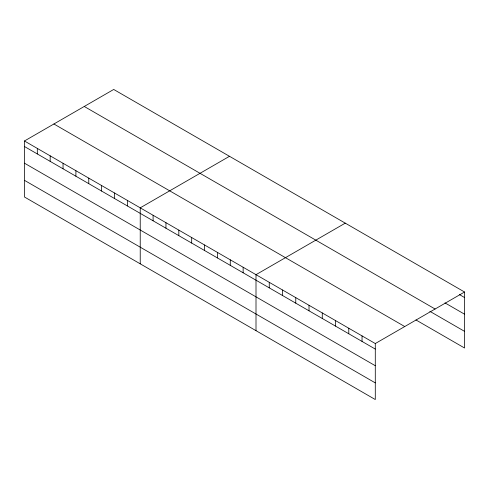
<?xml version="1.0" encoding="UTF-8"?>
<svg xmlns="http://www.w3.org/2000/svg" width="489" height="489" viewBox="0 0 489 489"><rect width="100%" height="100%" fill="white"/><g stroke="black" fill="none" stroke-linecap="round" stroke-linejoin="round"><path stroke-width="0.73" d="M375.289 365.723L375.289 343.547L24.45 140.991L24.45 196.988L375.289 399.544L375.289 365.723L24.45 163.173M415.95 319.947L464.55 348.009L464.55 292.012L113.711 89.456L24.45 140.991M229.488 156.303L140.227 207.837L140.227 263.828M345.265 223.143L256.004 274.677L256.004 330.674M375.289 343.547L464.55 292.012M459.501 294.623L464.55 297.538M444.984 302.893L464.55 314.189M84.255 106.468L435.094 309.017M429.837 311.31L464.55 331.353M53.906 123.986L404.745 326.542M24.45 146.517L375.289 349.073M24.45 180.331L375.289 382.887M362.037 335.894L362.037 341.42M348.779 328.241L348.779 333.767M335.527 320.595L335.527 326.114M322.275 312.942L322.275 318.461M309.017 305.289L309.017 310.808M295.766 297.636L295.766 303.156M282.514 289.983L282.514 295.509M269.256 282.33L269.256 287.856M243.137 267.251L243.137 272.776M230.276 259.824L230.276 265.35M217.409 252.397L217.409 257.923M204.549 244.971L204.549 250.496M191.682 237.544L191.682 243.07M178.821 230.117L178.821 235.643M165.954 222.691L165.954 228.21M153.094 215.264L153.094 220.783M127.36 200.411L127.36 205.93M114.499 192.984L114.499 198.503M101.633 185.557L101.633 191.077M88.772 178.13L88.772 183.65M75.905 170.704L75.905 176.223M63.044 163.277L63.044 168.797M50.178 155.844L50.178 161.37M37.317 148.418L37.317 153.943"/></g></svg>
